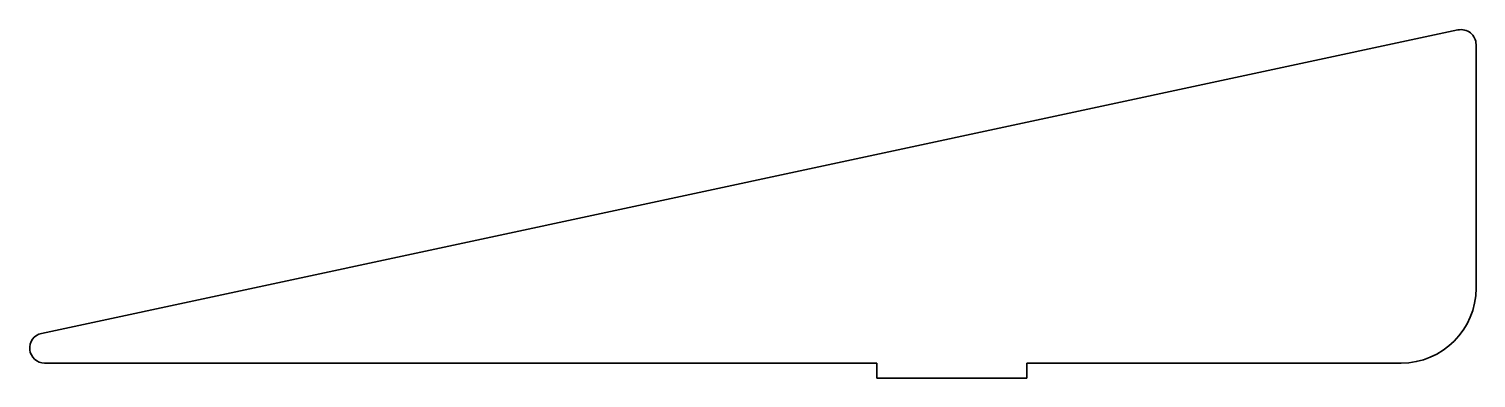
# Model space of a CAD drawing. Header units: inches. Extents: x 0 to 193, y 0 to 47.
import ezdxf

# ---------------------------------------------------------------- set-up
doc = ezdxf.new("R2010")
doc.units = ezdxf.units.IN
doc.header["$MEASUREMENT"] = 0
doc.layers.add('SIMUMAK Visible (ISO)', color=7, linetype='Continuous', lineweight=35)

# ---------------------------------------------------------------- blocks, each defined once
blk = doc.blocks.new('PTM-03-CARACK01_Sheet_7_PTM-03-CARACK01')
at = {"layer": 'SIMUMAK Visible (ISO)'}
for p, q in [((-94.98, -17.31), (94.14, 23.22)), ((96.56, 21.26), (96.56, -11.26)), ((16.56, -21.26), (-94.56, -21.26)), ((16.56, -21.26), (16.56, -23.26)), ((86.56, -21.26), (36.56, -21.26)), ((36.56, -23.26), (36.56, -21.26)), ((16.56, -23.26), (36.56, -23.26))]:
    blk.add_line(p, q, dxfattribs=at)
at = {"layer": 'SIMUMAK Visible (ISO)', "extrusion": (0, 0, -1)}
for centre, radius, start, end in [((-94.56, 21.26), 2, 77.9052, 180), ((-86.56, -11.26), 10, 180, 270), ((94.56, -19.26), 2, 270, 77.9052)]:
    blk.add_arc(centre, radius, start, end, dxfattribs=at)

msp = doc.modelspace()

# ---------------------------------------------------------------- block references
msp.add_blockref('PTM-03-CARACK01_Sheet_7_PTM-03-CARACK01', (96.55, 23.26))

doc.saveas('drawing.dxf')
